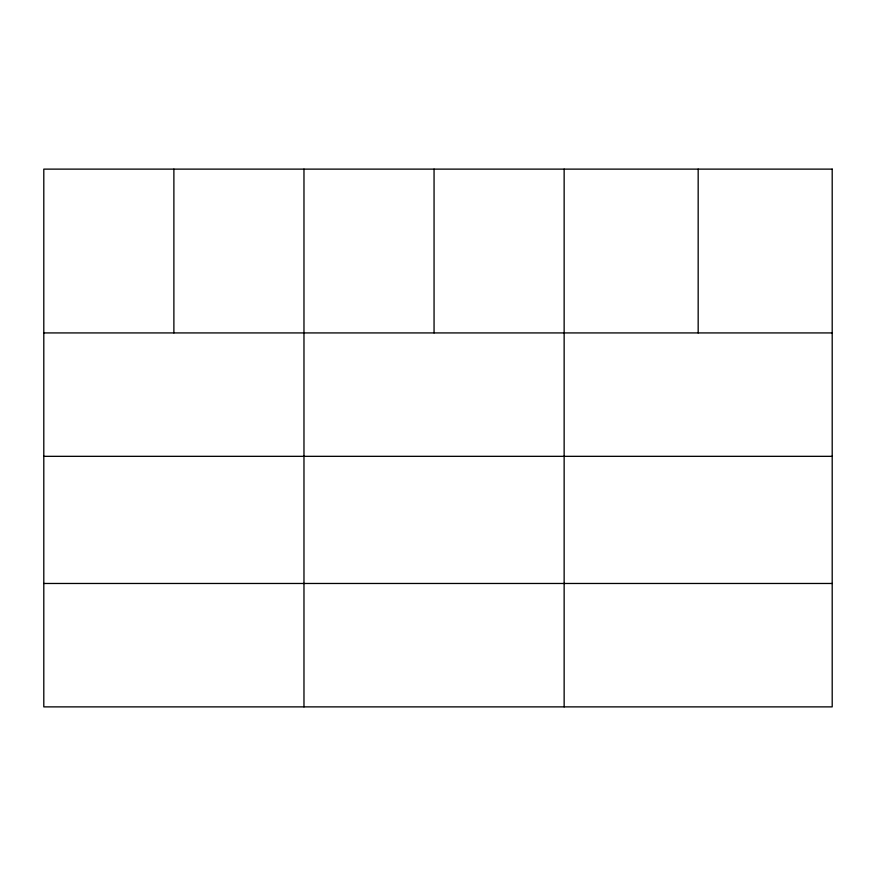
<?xml version="1.0" encoding="UTF-8"?>
<svg xmlns="http://www.w3.org/2000/svg" width="876" height="876" viewBox="0 0 876 876"><rect width="100%" height="100%" fill="white"/><g stroke="black" fill="none" stroke-linecap="round" stroke-linejoin="round"><path stroke-width="1.31" d="M43.8 332.924L832.2 332.924M43.8 456.33L832.2 456.33M43.8 583.471L832.2 583.471M698.172 169.123L698.172 332.924M564.144 169.123L564.144 706.877M434.058 169.123L434.058 332.924M303.972 169.123L303.972 706.877M173.886 169.123L173.886 332.924M832.2 169.123L43.8 169.123L43.8 706.877L832.2 706.877L832.2 169.123"/></g></svg>
